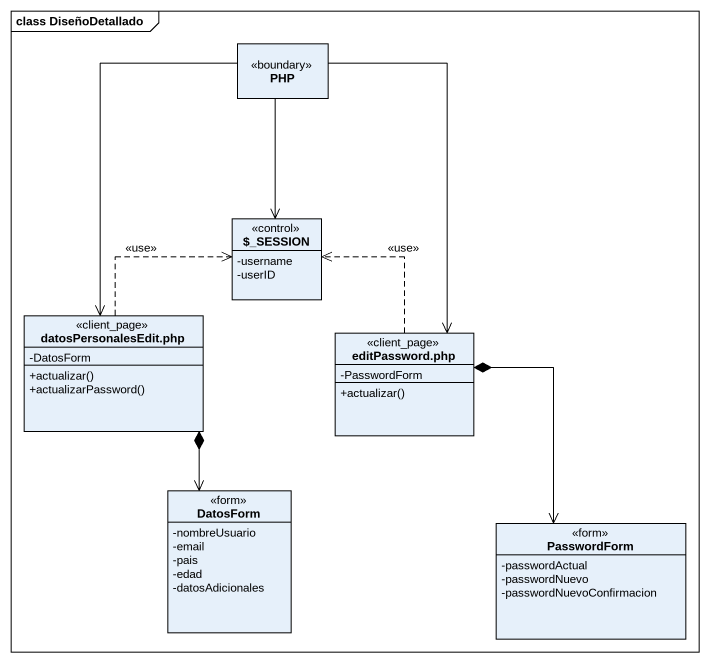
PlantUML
@startuml
mainframe class DiseñoDetallado
hide circle
hide empty members
skinparam classAttributeIconSize 0
class PHP <<boundary>>
class "~$_SESSION" as SESSION <<control>> {
  -username
  -userID
}
class "datosPersonalesEdit.php" as datosPersonalesEdit_php <<client_page>> {
  -DatosForm
  +actualizar()
  +actualizarPassword()
}
class "editPassword.php" as editPassword_php <<client_page>> {
  -PasswordForm
  +actualizar()
}
class DatosForm <<form>> {
  -nombreUsuario
  -email
  -pais
  -edad
  -datosAdicionales
}
class PasswordForm <<form>> {
  -passwordActual
  -passwordNuevo
  -passwordNuevoConfirmacion
}
PHP --> SESSION
PHP --> datosPersonalesEdit_php
PHP --> editPassword_php
datosPersonalesEdit_php .up.> SESSION : <<use>>
datosPersonalesEdit_php *--> DatosForm
editPassword_php .up.> SESSION : <<use>>
editPassword_php *--> PasswordForm
@enduml
